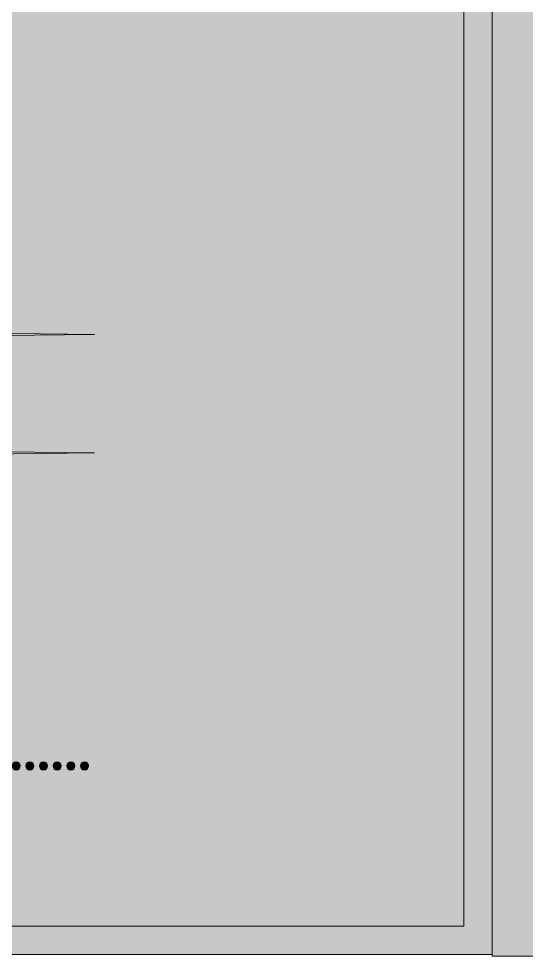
# Model space of a CAD drawing. Extents: x 325 to 1613, y -935 to -100.
# Drawn here: x 757.1 to 983.2, y -935.4 to -517.8 of the extents above; entities that cross this region are included whole.
import ezdxf

# ---------------------------------------------------------------- set-up
doc = ezdxf.new("R2010")
doc.units = 0
doc.header["$MEASUREMENT"] = 0
doc.layers.add('Layer 1', color=7, linetype='Continuous', lineweight=0)

# ---------------------------------------------------------------- blocks, each defined once
blk = doc.blocks.new('Block_3')
at = {"layer": 'Layer 1', "true_color": 0x000000, "transparency": 33554687}
h = blk.add_hatch(color=18, dxfattribs=at)
h.dxf.hatch_style = 2
h.paths.add_polyline_path([(790.83, -658.45), (670.7, -659.89), (670.7, -657.01)])
h = blk.add_hatch(color=18, dxfattribs=at)
h.dxf.hatch_style = 2
h.paths.add_polyline_path([(790.83, -711.24), (670.7, -712.68), (670.7, -709.8)])
at = {"layer": 'Layer 1'}
for points in [[(790.83, -658.45), (670.7, -659.89), (670.7, -657.01), (790.83, -658.45)], [(790.83, -711.24), (670.7, -712.68), (670.7, -709.8), (790.83, -711.24)]]:
    blk.add_lwpolyline(points, close=True, dxfattribs=at)
blk = doc.blocks.new('Block_5')
at = {"layer": 'Layer 1', "true_color": 0x000000, "transparency": 33554687}
h = blk.add_hatch(color=18, dxfattribs=at)
h.dxf.hatch_style = 2
edge = h.paths.add_edge_path()
edge.add_spline(control_points=[(754.23, -850.68), (754.23, -849.59), (754.97, -848.82), (756, -848.82), (757.04, -848.82), (757.75, -849.59), (757.75, -850.68), (757.75, -851.75), (757.07, -852.54), (755.97, -852.54), (754.94, -852.54), (754.23, -851.75), (754.23, -850.68)], knot_values=[0, 0, 0, 0, 1, 1, 1, 2, 2, 2, 3, 3, 3, 4, 4, 4, 4], degree=3, periodic=0)
h = blk.add_hatch(color=18, dxfattribs=at)
h.dxf.hatch_style = 2
edge = h.paths.add_edge_path()
edge.add_spline(control_points=[(760.31, -850.68), (760.31, -849.59), (761.05, -848.82), (762.08, -848.82), (763.12, -848.82), (763.83, -849.59), (763.83, -850.68), (763.83, -851.75), (763.15, -852.54), (762.05, -852.54), (761.02, -852.54), (760.31, -851.75), (760.31, -850.68)], knot_values=[0, 0, 0, 0, 1, 1, 1, 2, 2, 2, 3, 3, 3, 4, 4, 4, 4], degree=3, periodic=0)
h = blk.add_hatch(color=18, dxfattribs=at)
h.dxf.hatch_style = 2
edge = h.paths.add_edge_path()
edge.add_spline(control_points=[(766.39, -850.68), (766.39, -849.59), (767.13, -848.82), (768.16, -848.82), (769.2, -848.82), (769.91, -849.59), (769.91, -850.68), (769.91, -851.75), (769.23, -852.54), (768.14, -852.54), (767.1, -852.54), (766.39, -851.75), (766.39, -850.68)], knot_values=[0, 0, 0, 0, 1, 1, 1, 2, 2, 2, 3, 3, 3, 4, 4, 4, 4], degree=3, periodic=0)
h = blk.add_hatch(color=18, dxfattribs=at)
h.dxf.hatch_style = 2
edge = h.paths.add_edge_path()
edge.add_spline(control_points=[(772.47, -850.68), (772.47, -849.59), (773.21, -848.82), (774.25, -848.82), (775.28, -848.82), (775.99, -849.59), (775.99, -850.68), (775.99, -851.75), (775.31, -852.54), (774.22, -852.54), (773.18, -852.54), (772.47, -851.75), (772.47, -850.68)], knot_values=[0, 0, 0, 0, 1, 1, 1, 2, 2, 2, 3, 3, 3, 4, 4, 4, 4], degree=3, periodic=0)
h = blk.add_hatch(color=18, dxfattribs=at)
h.dxf.hatch_style = 2
edge = h.paths.add_edge_path()
edge.add_spline(control_points=[(778.56, -850.68), (778.56, -849.59), (779.29, -848.82), (780.33, -848.82), (781.36, -848.82), (782.07, -849.59), (782.07, -850.68), (782.07, -851.75), (781.39, -852.54), (780.3, -852.54), (779.26, -852.54), (778.56, -851.75), (778.56, -850.68)], knot_values=[0, 0, 0, 0, 1, 1, 1, 2, 2, 2, 3, 3, 3, 4, 4, 4, 4], degree=3, periodic=0)
h = blk.add_hatch(color=18, dxfattribs=at)
h.dxf.hatch_style = 2
edge = h.paths.add_edge_path()
edge.add_spline(control_points=[(784.64, -850.68), (784.64, -849.59), (785.37, -848.82), (786.41, -848.82), (787.44, -848.82), (788.15, -849.59), (788.15, -850.68), (788.15, -851.75), (787.47, -852.54), (786.38, -852.54), (785.34, -852.54), (784.64, -851.75), (784.64, -850.68)], knot_values=[0, 0, 0, 0, 1, 1, 1, 2, 2, 2, 3, 3, 3, 4, 4, 4, 4], degree=3, periodic=0)
at = {"layer": 'Layer 1'}
for points in [[(754.23, -850.68), (754.23, -849.59), (754.97, -848.82), (756, -848.82), (757.04, -848.82), (757.75, -849.59), (757.75, -850.68), (757.75, -851.75), (757.07, -852.54), (755.97, -852.54), (754.94, -852.54), (754.23, -851.75), (754.23, -850.68)], [(760.31, -850.68), (760.31, -849.59), (761.05, -848.82), (762.08, -848.82), (763.12, -848.82), (763.83, -849.59), (763.83, -850.68), (763.83, -851.75), (763.15, -852.54), (762.05, -852.54), (761.02, -852.54), (760.31, -851.75), (760.31, -850.68)], [(766.39, -850.68), (766.39, -849.59), (767.13, -848.82), (768.16, -848.82), (769.2, -848.82), (769.91, -849.59), (769.91, -850.68), (769.91, -851.75), (769.23, -852.54), (768.14, -852.54), (767.1, -852.54), (766.39, -851.75), (766.39, -850.68)], [(772.47, -850.68), (772.47, -849.59), (773.21, -848.82), (774.25, -848.82), (775.28, -848.82), (775.99, -849.59), (775.99, -850.68), (775.99, -851.75), (775.31, -852.54), (774.22, -852.54), (773.18, -852.54), (772.47, -851.75), (772.47, -850.68)], [(778.56, -850.68), (778.56, -849.59), (779.29, -848.82), (780.33, -848.82), (781.36, -848.82), (782.07, -849.59), (782.07, -850.68), (782.07, -851.75), (781.39, -852.54), (780.3, -852.54), (779.26, -852.54), (778.56, -851.75), (778.56, -850.68)], [(784.64, -850.68), (784.64, -849.59), (785.37, -848.82), (786.41, -848.82), (787.44, -848.82), (788.15, -849.59), (788.15, -850.68), (788.15, -851.75), (787.47, -852.54), (786.38, -852.54), (785.34, -852.54), (784.64, -851.75), (784.64, -850.68)]]:
    blk.add_open_spline(points, degree=3, knots=[0, 0, 0, 0, 1, 1, 1, 2, 2, 2, 3, 3, 3, 4, 4, 4, 4], dxfattribs=at)
blk = doc.blocks.new('Block_0')
at = {"layer": 'Layer 1', "true_color": 0xffde69, "transparency": 33554687}
h = blk.add_hatch(color=41, dxfattribs=at)
h.dxf.hatch_style = 2
h.paths.add_polyline_path([(955.38, -922.03), (340.41, -922.03), (340.41, -307.06), (955.38, -307.06)])
at = {"layer": 'Layer 1'}
blk.add_lwpolyline([(955.38, -922.03), (340.41, -922.03), (340.41, -307.06), (955.38, -307.06)], close=True, dxfattribs=at)
for name in ['Block_3', 'Block_5']:
    blk.add_blockref(name, (0, 0), dxfattribs=at)

msp = doc.modelspace()

# ---------------------------------------------------------------- hatches: boundary and pattern name
at = {"layer": 'Layer 1', "true_color": 0xaf7ad9, "transparency": 33554687}
h = msp.add_hatch(color=203, dxfattribs=at)
h.dxf.hatch_style = 2
h.paths.add_polyline_path([(327.74, -934.7), (968.05, -934.7), (968.05, -294.39), (327.74, -294.39)])
h = msp.add_hatch(color=203, dxfattribs=at)
h.dxf.hatch_style = 2
edge = h.paths.add_edge_path()
edge.add_spline(control_points=[(1458.21, -394.86), (1330.16, -398.63), (1290.46, -476.74), (1290.46, -476.74), (1290.46, -476.74), (1250.76, -398.63), (1122.71, -394.86), (1011.21, -391.58), (975.44, -314.32), (968.05, -294.39), (968.05, -294.39), (968.05, -935.44), (968.05, -935.44), (968.05, -935.44), (1612.86, -935.44), (1612.86, -935.44), (1612.86, -935.44), (1612.86, -294.39), (1612.86, -294.39), (1605.48, -314.32), (1569.71, -391.58), (1458.21, -394.86)], knot_values=[0, 0, 0, 0, 1, 1, 1, 2, 2, 2, 3, 3, 3, 4, 4, 4, 5, 5, 5, 6, 6, 6, 7, 7, 7, 7], degree=3, periodic=0)

# ---------------------------------------------------------------- linework, layer by layer
at = {"layer": 'Layer 1'}
msp.add_lwpolyline([(327.74, -934.7), (968.05, -934.7), (968.05, -294.39), (327.74, -294.39)], close=True, dxfattribs=at)
msp.add_open_spline([(1458.21, -394.86), (1330.16, -398.63), (1290.46, -476.74), (1290.46, -476.74), (1290.46, -476.74), (1250.76, -398.63), (1122.71, -394.86), (1011.21, -391.58), (975.44, -314.32), (968.05, -294.39), (968.05, -294.39), (968.05, -935.44), (968.05, -935.44), (968.05, -935.44), (1612.86, -935.44), (1612.86, -935.44), (1612.86, -935.44), (1612.86, -294.39), (1612.86, -294.39), (1605.48, -314.32), (1569.71, -391.58), (1458.21, -394.86)], degree=3, knots=[0, 0, 0, 0, 1, 1, 1, 2, 2, 2, 3, 3, 3, 4, 4, 4, 5, 5, 5, 6, 6, 6, 7, 7, 7, 7], dxfattribs=at)

# ---------------------------------------------------------------- block references
msp.add_blockref('Block_0', (0, 0), dxfattribs=at)

doc.saveas('drawing.dxf')
